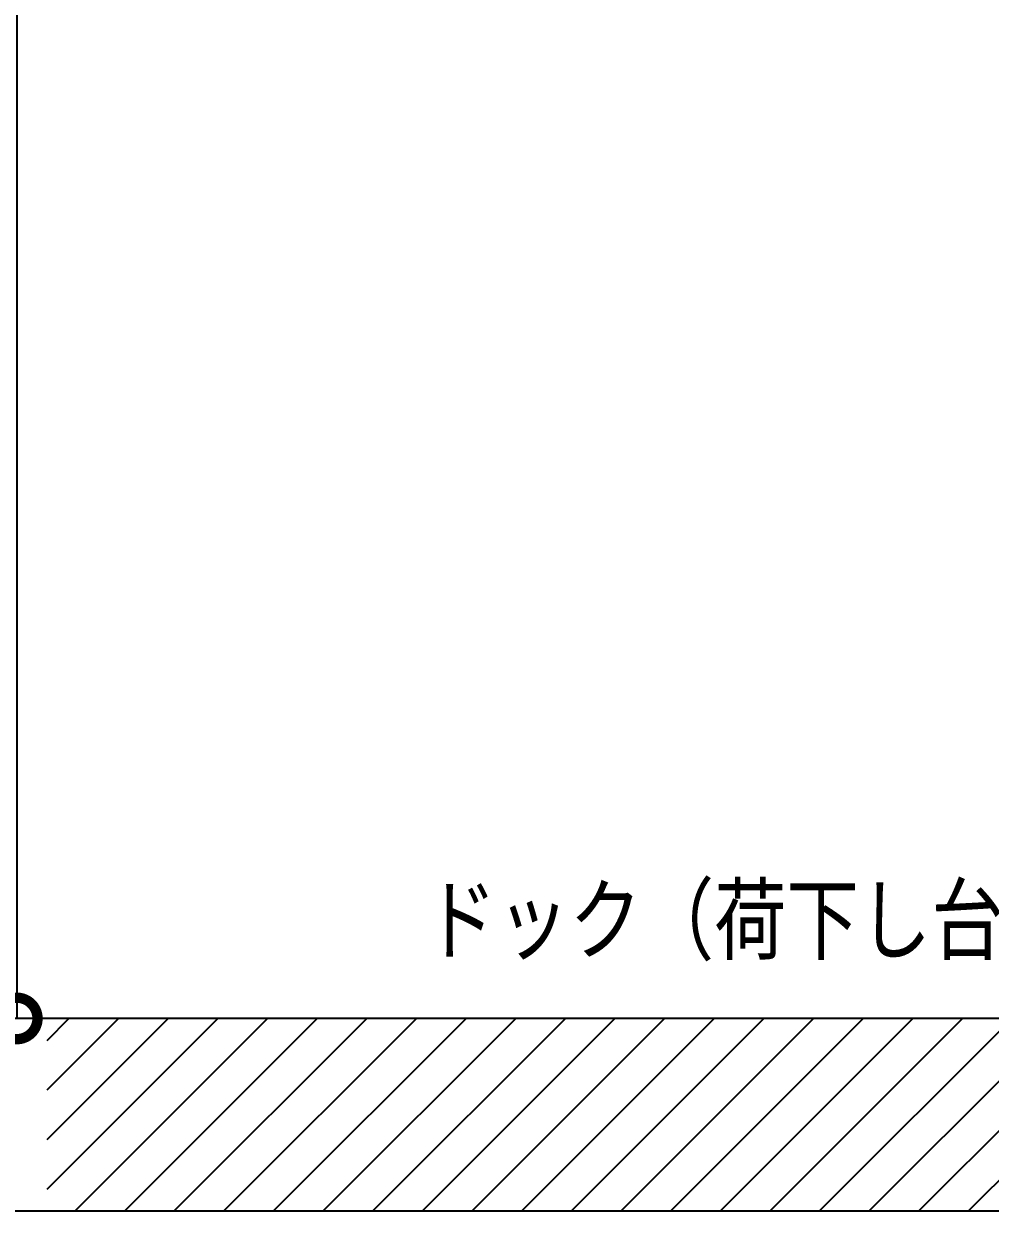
# Model space of a CAD drawing. Header units: millimetres. Extents: x 2183 to 14812, y 264 to 8523.
# Drawn here: x 7320 to 8194, y 1183 to 2256 of the extents above; entities that cross this region are included whole.
import ezdxf

# ---------------------------------------------------------------- set-up
doc = ezdxf.new("R2010")
doc.units = ezdxf.units.MM
doc.header["$LTSCALE"] = 0.2
doc.linetypes.add('CENTER', pattern=[50.8, 31.75, -6.35, 6.35, -6.35])
doc.layers.get('Defpoints').update_dxf_attribs({"color": 9})
for name, color, linetype in [('寸法1', 2, 'Continuous'), ('引出線', 2, 'Continuous'), ('芯', 1, 'CENTER')]:
    doc.layers.add(name, color=color, linetype=linetype)
doc.styles.add('TENPAL（ｺﾞｼｯｸ)', font='MS PGothic.ttf')
doc.dimstyles.new('030-TENPAL', dxfattribs={"dimscale": 30, "dimtxt": 2, "dimasz": 2.5, "dimexe": 0, "dimexo": 3, "dimgap": 0.5, "dimtad": 1, "dimlfac": -1, "dimdsep": 46, "dimtxsty": 'TENPAL（ｺﾞｼｯｸ)', "dimblk1": 'DOTSMALL', "dimblk2": 'DOTSMALL', "dimsah": 1, "dimcen": 3, "dimazin": 2, "dimtfac": 1, "dimtofl": 0, "dimtmove": 0, "dimatfit": 3, "dimfxl": 1, "dimtolj": 1, "dimtzin": 0, "dimarcsym": 0})

# ---------------------------------------------------------------- blocks, each defined once
blk = doc.blocks.new('_DOTSMALL')
at = {"color": 0, "linetype": 'ByBlock', "const_width": 0.5}
blk.add_lwpolyline([(-0.0625, 0, 1), (0.0625, 0, 1)], format="xyb", close=True, dxfattribs=at)
blk = doc.blocks.new('*D88')
at = {"layer": 'Defpoints', "color": 0, "transparency": 16777216}
for p in [(8191.3, 4161.2), (7313.4, 1356.9), (7965.4, 1356.9)]:
    blk.add_point(p, dxfattribs=at)
at = {"layer": '寸法1', "color": 0, "lineweight": -2, "transparency": 16777216}
for p, q in [((8101.3, 4161.2), (7313.4, 4161.2)), ((7313.4, 4161.2), (7313.4, 1356.9)), ((7875.4, 1356.9), (7313.4, 1356.9))]:
    blk.add_line(p, q, dxfattribs=at)
at = {"layer": '寸法1', "color": 0, "lineweight": -2, "transparency": 16777216, "xscale": 75, "yscale": 75, "zscale": 75}
for p, rotation in [((7313.4, 4161.2), 90), ((7313.4, 1356.9), 270)]:
    blk.add_blockref('_DOTSMALL', p, dxfattribs=dict(at, rotation=rotation))
at = {"layer": '寸法1', "color": 0, "transparency": 16777216, "insert": (7268.4, 2759.1), "char_height": 60, "attachment_point": 5, "rotation": 90, "style": 'TENPAL（ｺﾞｼｯｸ)'}
blk.add_mtext('\\A1;2804', dxfattribs=at)
blk = doc.blocks.new('*D89')
at = {"layer": 'Defpoints', "color": 0, "transparency": 16777216}
for p in [(9396.8, 4656.9), (7163.4, 1356.9), (7965.4, 1356.9)]:
    blk.add_point(p, dxfattribs=at)
at = {"layer": '寸法1', "color": 0, "lineweight": -2, "transparency": 16777216}
for p, q in [((9306.8, 4656.9), (7163.4, 4656.9)), ((7163.4, 4656.9), (7163.4, 1356.9)), ((7875.4, 1356.9), (7163.4, 1356.9))]:
    blk.add_line(p, q, dxfattribs=at)
at = {"layer": '寸法1', "color": 0, "lineweight": -2, "transparency": 16777216, "xscale": 75, "yscale": 75, "zscale": 75}
for p, rotation in [((7163.4, 4656.9), 90), ((7163.4, 1356.9), 270)]:
    blk.add_blockref('_DOTSMALL', p, dxfattribs=dict(at, rotation=rotation))
at = {"layer": '寸法1', "color": 0, "transparency": 16777216, "insert": (7118.4, 3006.9), "char_height": 60, "attachment_point": 5, "rotation": 90, "style": 'TENPAL（ｺﾞｼｯｸ)'}
blk.add_mtext('\\A1;3300', dxfattribs=at)

msp = doc.modelspace()

# ---------------------------------------------------------------- hatches: boundary and pattern name
at = {"layer": '芯', "transparency": 33554687}
h = msp.add_hatch(dxfattribs=at)
h.set_pattern_fill('ANSI31', color=8, scale=10)
h.set_pattern_definition([(45, (-38797.75, -50234.447), (-22.45064, 22.45064), [])])
h.paths.add_polyline_path([(9463.395, 1356.927), (7340.739, 1356.927), (7340.739, 1182.539), (9463.395, 1182.539)])

# ---------------------------------------------------------------- linework, layer by layer
for p, q in [((9463.395, 1356.927), (7340.739, 1356.927)), ((9465.895, 1182.539), (6342.985, 1182.539))]:
    msp.add_line(p, q)

# ---------------------------------------------------------------- texts
at = {"layer": '引出線', "color": 2, "style": 'TENPAL（ｺﾞｼｯｸ)', "width": 0.8}
msp.add_text('ドック（荷下し台）', height=60, dxfattribs=at).set_placement((7682.234, 1416.264))

# ---------------------------------------------------------------- dimensions: what is measured, and where the dimension line sits
at = {"layer": '寸法1'}
dim = msp.add_linear_dim(base=(7163.395, 1356.927), p1=(9396.776, 4656.927), p2=(7965.371, 1356.927), angle=90, dimstyle='030-TENPAL', dxfattribs=at)
dim.commit()
dim.dimension.update_dxf_attribs({"geometry": '*D89', "text_midpoint": (7118.395, 3006.927)})
dim = msp.add_linear_dim(base=(7313.395, 1356.927), p1=(8191.288, 4161.232), p2=(7965.371, 1356.927), angle=90, dimstyle='030-TENPAL', override={"dimdec": 0, "dimtmove": 1}, dxfattribs=at)
dim.commit()
dim.dimension.update_dxf_attribs({"geometry": '*D88', "text_midpoint": (7268.395, 2759.079)})

doc.saveas('drawing.dxf')
